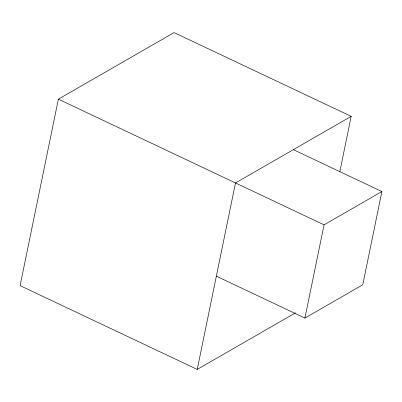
<?xml version="1.0" encoding="UTF-8"?>
<svg xmlns="http://www.w3.org/2000/svg" width="402" height="402" viewBox="0 0 402 402"><rect width="100%" height="100%" fill="white"/><g stroke="black" fill="none" stroke-linecap="round" stroke-linejoin="round"><path stroke-width="0.6" d="M339.851 171.574L351.182 116.369L174.061 32.587L58.375 99.168L20.1 285.631L197.221 369.413L295.525 312.831M197.221 369.413L235.497 182.95L351.182 116.369M216.356 276.179L304.917 318.072L324.057 224.839L381.9 191.548L293.339 149.66M381.9 191.548L362.765 284.782L304.917 318.072M58.375 99.168L324.057 224.839"/></g></svg>
